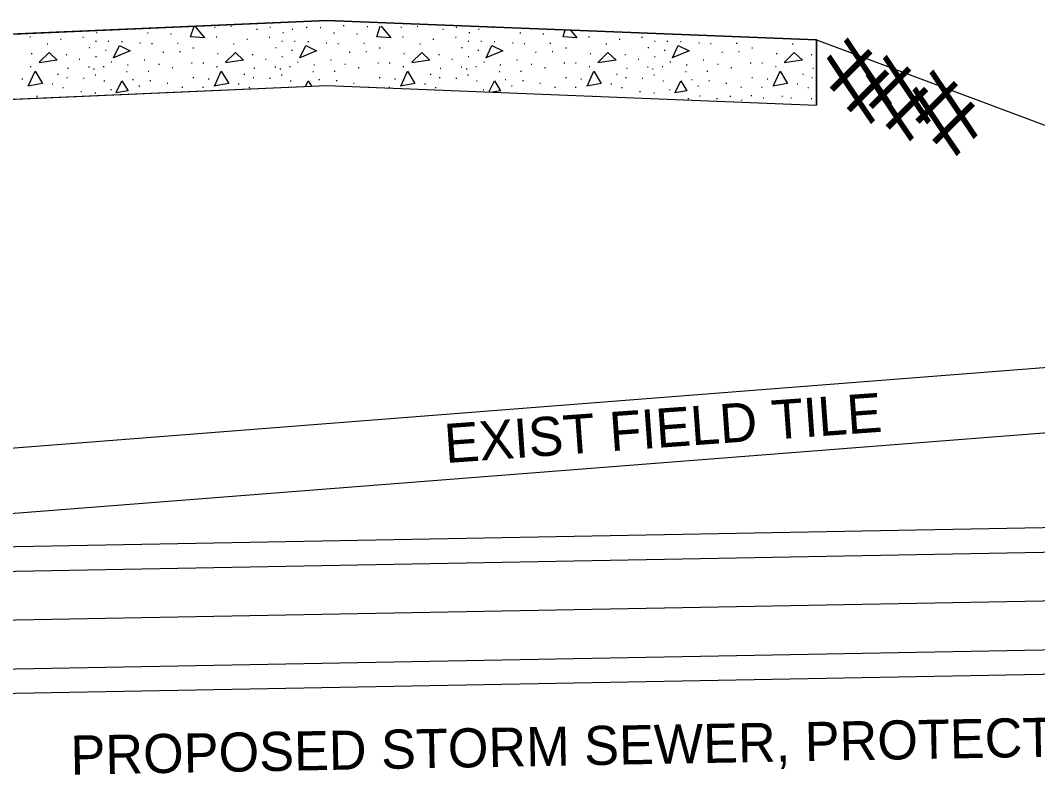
# Model space of a CAD drawing. Extents: x 81993 to 82736, y 61402 to 62018.
# Drawn here: x 82277.3 to 82334.5, y 61922.5 to 61964.8 of the extents above; entities that cross this region are included whole.
import ezdxf

# ---------------------------------------------------------------- set-up
doc = ezdxf.new("R2010")
doc.units = 0
for name, color, linetype in [('Design_EX_Roadway Dimensions', 7, 'Continuous'), ('Design_EX_Roadway Notes', 7, 'Continuous'), ('Drainage_EX_Pipe Culvert', 7, 'Continuous'), ('Drainage_PR_Storm Sewer', 7, 'Continuous'), ('Topo_Building', 7, 'Continuous'), ('XSC_Exist Ground', 7, 'Continuous')]:
    doc.layers.add(name, color=color, linetype=linetype)

msp = doc.modelspace()

# ---------------------------------------------------------------- linework, layer by layer
at = {"layer": 'Design_EX_Roadway Dimensions'}
msp.add_line((82130.261, 61928.465), (82437.86, 61934.132), dxfattribs=at)
at = {"layer": 'Drainage_EX_Pipe Culvert'}
for p, q in [((82117.196, 61928.369), (82474.757, 61956.254)), ((82116.242, 61924.625), (82475.042, 61952.609))]:
    msp.add_line(p, q, dxfattribs=at)
at = {"layer": 'Drainage_PR_Storm Sewer'}
for p, q in [((82147.85, 61932.905), (82437.785, 61938.245)), ((82146.479, 61931.507), (82437.809, 61936.874)), ((82130.309, 61925.723), (82437.911, 61931.39)), ((82130.336, 61924.352), (82437.935, 61930.019))]:
    msp.add_line(p, q, dxfattribs=at)
at = {"layer": 'Topo_Building'}
for p, q in [((82267.181, 61963.631), (82294.541, 61964.819)), ((82294.541, 61964.819), (82322.045, 61963.718)), ((82281.593, 61964.141), (82281.638, 61964.141)), ((82284.452, 61964.12), (82284.497, 61964.12)), ((82288.226, 61964.435), (82288.271, 61964.435)), ((82289.141, 61964.495), (82289.186, 61964.495)), ((82290.584, 61964.318), (82290.632, 61964.318)), ((82291.331, 61964.435), (82291.379, 61964.435)), ((82292.057, 61964.141), (82292.102, 61964.141)), ((82292.588, 61964.327), (82292.633, 61964.327)), ((82293.383, 61964.435), (82293.428, 61964.435)), ((82294.16, 61964.417), (82294.205, 61964.417)), ((82294.916, 61964.12), (82294.961, 61964.12)), ((82295.456, 61964.525), (82295.501, 61964.525)), ((82296.803, 61964.474), (82296.848, 61964.474)), ((82298.69, 61964.435), (82298.738, 61964.435)), ((82299.605, 61964.495), (82299.65, 61964.495)), ((82301.048, 61964.318), (82301.096, 61964.318)), ((82301.795, 61964.435), (82301.843, 61964.435)), ((82302.521, 61964.141), (82302.566, 61964.141)), ((82303.052, 61964.327), (82303.097, 61964.327)), ((82303.847, 61964.435), (82303.892, 61964.435)), ((82305.38, 61964.12), (82305.425, 61964.12)), ((82277.849, 61963.904), (82277.897, 61963.904)), ((82279.571, 61963.769), (82279.616, 61963.769)), ((82280.828, 61963.877), (82280.873, 61963.877)), ((82281.542, 61963.649), (82281.59, 61963.649)), ((82282.25, 61963.649), (82282.298, 61963.649)), ((82283.006, 61963.631), (82283.054, 61963.631)), ((82284.029, 61963.55), (82284.074, 61963.55)), ((82284.689, 61963.523), (82284.734, 61963.523)), ((82285.748, 61964.063), (82285.796, 61964.063)), ((82286.144, 61963.532), (82286.189, 61963.532)), ((82288.313, 61963.904), (82288.361, 61963.904)), ((82290.035, 61963.769), (82290.08, 61963.769)), ((82291.292, 61963.877), (82291.337, 61963.877)), ((82292.009, 61963.649), (82292.054, 61963.649)), ((82292.714, 61963.649), (82292.762, 61963.649)), ((82293.473, 61963.631), (82293.518, 61963.631)), ((82294.493, 61963.55), (82294.541, 61963.55)), ((82295.153, 61963.523), (82295.198, 61963.523)), ((82296.215, 61964.063), (82296.26, 61964.063)), ((82296.608, 61963.532), (82296.653, 61963.532)), ((82298.78, 61963.904), (82298.825, 61963.904)), ((82300.499, 61963.769), (82300.544, 61963.769)), ((82301.756, 61963.877), (82301.804, 61963.877)), ((82302.473, 61963.649), (82302.518, 61963.649)), ((82303.181, 61963.649), (82303.226, 61963.649)), ((82303.937, 61963.631), (82303.982, 61963.631)), ((82304.957, 61963.55), (82305.005, 61963.55)), ((82305.617, 61963.523), (82305.662, 61963.523)), ((82306.679, 61964.063), (82306.724, 61964.063)), ((82307.072, 61963.532), (82307.117, 61963.532)), ((82309.244, 61963.904), (82309.289, 61963.904)), ((82310.963, 61963.769), (82311.008, 61963.769)), ((82312.22, 61963.877), (82312.268, 61963.877)), ((82312.937, 61963.649), (82312.982, 61963.649)), ((82313.645, 61963.649), (82313.69, 61963.649)), ((82314.401, 61963.631), (82314.446, 61963.631)), ((82315.424, 61963.55), (82315.469, 61963.55)), ((82316.081, 61963.523), (82316.126, 61963.523)), ((82317.536, 61963.532), (82317.581, 61963.532)), ((82322.045, 61963.718), (82322.045, 61960.058)), ((82277.93, 61962.962), (82277.975, 61962.962)), ((82278.824, 61963.493), (82278.869, 61963.493)), ((82281.182, 61963.295), (82281.227, 61963.295)), ((82282.094, 61963.139), (82282.139, 61963.139)), ((82285.328, 61963.04), (82285.373, 61963.04)), ((82286.261, 61963.079), (82286.306, 61963.079)), ((82287.017, 61963.277), (82287.062, 61963.277)), ((82288.394, 61962.962), (82288.439, 61962.962)), ((82289.288, 61963.493), (82289.333, 61963.493)), ((82291.646, 61963.295), (82291.691, 61963.295)), ((82292.558, 61963.139), (82292.603, 61963.139)), ((82295.792, 61963.04), (82295.837, 61963.04)), ((82296.725, 61963.079), (82296.77, 61963.079)), ((82297.481, 61963.277), (82297.529, 61963.277)), ((82298.858, 61962.962), (82298.903, 61962.962)), ((82299.752, 61963.493), (82299.797, 61963.493)), ((82302.11, 61963.295), (82302.158, 61963.295)), ((82303.022, 61963.139), (82303.067, 61963.139)), ((82306.256, 61963.04), (82306.301, 61963.04)), ((82307.189, 61963.079), (82307.234, 61963.079)), ((82307.948, 61963.277), (82307.993, 61963.277)), ((82309.322, 61962.962), (82309.367, 61962.962)), ((82310.216, 61963.493), (82310.261, 61963.493)), ((82312.574, 61963.295), (82312.622, 61963.295)), ((82313.486, 61963.139), (82313.534, 61963.139)), ((82316.72, 61963.04), (82316.765, 61963.04)), ((82317.653, 61963.079), (82317.701, 61963.079)), ((82318.412, 61963.277), (82318.457, 61963.277)), ((82319.786, 61962.962), (82319.831, 61962.962)), ((82320.68, 61963.493), (82320.725, 61963.493)), ((82279.883, 61962.902), (82279.931, 61962.902)), ((82280.621, 61962.647), (82280.666, 61962.647)), ((82281.542, 61962.794), (82281.59, 61962.794)), ((82282.418, 61962.491), (82282.463, 61962.491)), ((82284.275, 61962.608), (82284.32, 61962.608)), ((82286.93, 61962.431), (82286.975, 61962.431)), ((82287.578, 61962.431), (82287.623, 61962.431)), ((82290.35, 61962.902), (82290.395, 61962.902)), ((82291.085, 61962.647), (82291.133, 61962.647)), ((82292.009, 61962.794), (82292.054, 61962.794)), ((82292.882, 61962.491), (82292.927, 61962.491)), ((82294.739, 61962.608), (82294.787, 61962.608)), ((82297.394, 61962.431), (82297.439, 61962.431)), ((82298.042, 61962.431), (82298.087, 61962.431)), ((82300.814, 61962.902), (82300.859, 61962.902)), ((82301.549, 61962.647), (82301.597, 61962.647)), ((82302.473, 61962.794), (82302.518, 61962.794)), ((82303.346, 61962.491), (82303.391, 61962.491)), ((82305.203, 61962.608), (82305.251, 61962.608)), ((82307.858, 61962.431), (82307.903, 61962.431)), ((82308.506, 61962.431), (82308.551, 61962.431)), ((82311.278, 61962.902), (82311.323, 61962.902)), ((82312.016, 61962.647), (82312.061, 61962.647)), ((82312.937, 61962.794), (82312.982, 61962.794)), ((82313.81, 61962.491), (82313.855, 61962.491)), ((82315.67, 61962.608), (82315.715, 61962.608)), ((82318.322, 61962.431), (82318.367, 61962.431)), ((82318.97, 61962.431), (82319.015, 61962.431)), ((82321.742, 61962.902), (82321.787, 61962.902)), ((82277.879, 61962.236), (82277.927, 61962.236)), ((82279.412, 61961.807), (82279.457, 61961.807)), ((82279.973, 61962.137), (82280.018, 61962.137)), ((82281.152, 61962.215), (82281.197, 61962.215)), ((82281.434, 61962.095), (82281.479, 61962.095)), ((82281.977, 61962.236), (82282.022, 61962.236)), ((82283.282, 61961.945), (82283.327, 61961.945)), ((82283.333, 61962.323), (82283.378, 61962.323)), ((82284.491, 61961.96), (82284.536, 61961.96)), ((82285.082, 61962.353), (82285.127, 61962.353)), ((82285.838, 61962.167), (82285.883, 61962.167)), ((82288.346, 61962.236), (82288.391, 61962.236)), ((82289.876, 61961.807), (82289.924, 61961.807)), ((82290.437, 61962.137), (82290.482, 61962.137)), ((82291.616, 61962.215), (82291.664, 61962.215)), ((82291.898, 61962.095), (82291.946, 61962.095)), ((82292.441, 61962.236), (82292.486, 61962.236)), ((82293.746, 61961.945), (82293.794, 61961.945)), ((82293.797, 61962.323), (82293.842, 61962.323)), ((82294.955, 61961.96), (82295, 61961.96)), ((82295.546, 61962.353), (82295.591, 61962.353)), ((82296.302, 61962.167), (82296.347, 61962.167)), ((82298.81, 61962.236), (82298.855, 61962.236)), ((82300.34, 61961.807), (82300.388, 61961.807)), ((82300.901, 61962.137), (82300.949, 61962.137)), ((82302.083, 61962.215), (82302.128, 61962.215)), ((82302.362, 61962.095), (82302.41, 61962.095)), ((82302.905, 61962.236), (82302.95, 61962.236)), ((82304.21, 61961.945), (82304.258, 61961.945)), ((82304.261, 61962.323), (82304.306, 61962.323)), ((82305.419, 61961.96), (82305.467, 61961.96)), ((82306.01, 61962.353), (82306.055, 61962.353)), ((82306.766, 61962.167), (82306.814, 61962.167)), ((82309.274, 61962.236), (82309.319, 61962.236)), ((82310.807, 61961.807), (82310.852, 61961.807)), ((82311.365, 61962.137), (82311.413, 61962.137)), ((82312.547, 61962.215), (82312.592, 61962.215)), ((82312.829, 61962.095), (82312.874, 61962.095)), ((82313.369, 61962.236), (82313.414, 61962.236)), ((82314.677, 61961.945), (82314.722, 61961.945)), ((82314.725, 61962.323), (82314.77, 61962.323)), ((82315.883, 61961.96), (82315.931, 61961.96)), ((82316.474, 61962.353), (82316.519, 61962.353)), ((82317.23, 61962.167), (82317.278, 61962.167)), ((82319.738, 61962.236), (82319.783, 61962.236)), ((82321.271, 61961.807), (82321.316, 61961.807)), ((82321.832, 61962.137), (82321.877, 61962.137)), ((82277.408, 61961.54), (82277.453, 61961.54)), ((82279.097, 61961.264), (82279.145, 61961.264)), ((82279.925, 61961.618), (82279.97, 61961.618)), ((82280.858, 61961.57), (82280.903, 61961.57)), ((82281.512, 61961.765), (82281.56, 61961.765)), ((82282.016, 61961.423), (82282.061, 61961.423)), ((82283.627, 61961.501), (82283.672, 61961.501)), ((82284.599, 61961.453), (82284.644, 61961.453)), ((82285.562, 61961.285), (82285.61, 61961.285)), ((82287.017, 61961.618), (82287.062, 61961.618)), ((82287.872, 61961.54), (82287.917, 61961.54)), ((82289.561, 61961.264), (82289.609, 61961.264)), ((82290.389, 61961.618), (82290.434, 61961.618)), ((82291.322, 61961.57), (82291.367, 61961.57)), ((82291.976, 61961.765), (82292.024, 61961.765)), ((82292.48, 61961.423), (82292.525, 61961.423)), ((82294.091, 61961.501), (82294.136, 61961.501)), ((82295.063, 61961.453), (82295.108, 61961.453)), ((82296.026, 61961.285), (82296.074, 61961.285)), ((82297.481, 61961.618), (82297.526, 61961.618)), ((82298.336, 61961.54), (82298.384, 61961.54)), ((82300.028, 61961.264), (82300.073, 61961.264)), ((82300.853, 61961.618), (82300.898, 61961.618)), ((82301.786, 61961.57), (82301.831, 61961.57)), ((82302.443, 61961.765), (82302.488, 61961.765)), ((82302.944, 61961.423), (82302.989, 61961.423)), ((82304.555, 61961.501), (82304.6, 61961.501)), ((82305.527, 61961.453), (82305.575, 61961.453)), ((82306.493, 61961.285), (82306.538, 61961.285)), ((82307.945, 61961.618), (82307.99, 61961.618)), ((82308.803, 61961.54), (82308.848, 61961.54)), ((82310.492, 61961.264), (82310.537, 61961.264)), ((82311.317, 61961.618), (82311.362, 61961.618)), ((82312.25, 61961.57), (82312.295, 61961.57)), ((82312.907, 61961.765), (82312.952, 61961.765)), ((82313.408, 61961.423), (82313.453, 61961.423)), ((82315.019, 61961.501), (82315.064, 61961.501)), ((82315.991, 61961.453), (82316.039, 61961.453)), ((82316.957, 61961.285), (82317.002, 61961.285)), ((82318.409, 61961.618), (82318.457, 61961.618)), ((82319.267, 61961.54), (82319.312, 61961.54)), ((82320.956, 61961.264), (82321.001, 61961.264)), ((82321.781, 61961.618), (82321.826, 61961.618)), ((82267.181, 61959.971), (82294.544, 61961.159)), ((82279.697, 61961.048), (82279.745, 61961.048)), ((82280.711, 61960.832), (82280.756, 61960.832)), ((82281.503, 61960.745), (82281.551, 61960.745)), ((82282.388, 61960.94), (82282.433, 61960.94)), ((82283.981, 61961.147), (82284.026, 61961.147)), ((82286.399, 61961.069), (82286.444, 61961.069)), ((82287.557, 61961.069), (82287.605, 61961.069)), ((82290.161, 61961.048), (82290.209, 61961.048)), ((82294.544, 61961.159), (82322.045, 61960.058)), ((82296.863, 61961.069), (82296.908, 61961.069)), ((82298.024, 61961.069), (82298.069, 61961.069)), ((82300.628, 61961.048), (82300.673, 61961.048)), ((82303.316, 61960.94), (82303.364, 61960.94)), ((82304.909, 61961.147), (82304.954, 61961.147)), ((82307.327, 61961.069), (82307.372, 61961.069)), ((82308.488, 61961.069), (82308.533, 61961.069)), ((82311.092, 61961.048), (82311.137, 61961.048)), ((82312.103, 61960.832), (82312.148, 61960.832)), ((82312.898, 61960.745), (82312.943, 61960.745)), ((82313.78, 61960.94), (82313.828, 61960.94)), ((82315.373, 61961.147), (82315.418, 61961.147)), ((82317.791, 61961.069), (82317.836, 61961.069)), ((82318.952, 61961.069), (82318.997, 61961.069)), ((82321.556, 61961.048), (82321.601, 61961.048)), ((82278.233, 61960.559), (82278.281, 61960.559)), ((82278.734, 61960.478), (82278.782, 61960.478)), ((82309.628, 61960.559), (82309.673, 61960.559)), ((82314.824, 61960.439), (82314.869, 61960.439)), ((82315.463, 61960.577), (82315.508, 61960.577)), ((82316.435, 61960.439), (82316.48, 61960.439)), ((82317.182, 61960.559), (82317.227, 61960.559)), ((82317.821, 61960.343), (82317.866, 61960.343)), ((82318.361, 61960.598), (82318.406, 61960.598)), ((82319.039, 61960.469), (82319.084, 61960.469)), ((82320.092, 61960.559), (82320.137, 61960.559)), ((82320.593, 61960.478), (82320.638, 61960.478)), ((82321.742, 61960.439), (82321.787, 61960.439))]:
    msp.add_line(p, q, dxfattribs=at)
msp.add_lwpolyline([(82267.181, 61963.631), (82267.181, 61959.971), (82294.544, 61961.159), (82322.045, 61960.058), (82322.045, 61963.718), (82294.541, 61964.819)], close=True, dxfattribs=at)
for points in [[(82286.879, 61963.895), (82287.074, 61964.495)], [(82287.119, 61964.489), (82287.659, 61963.838)], [(82297.586, 61964.489), (82298.123, 61963.838), (82297.343, 61963.895), (82297.538, 61964.501)], [(82307.807, 61963.895), (82307.933, 61964.282)], [(82308.227, 61964.27), (82308.587, 61963.838)], [(82287.659, 61963.838), (82286.879, 61963.895)], [(82308.587, 61963.838), (82307.807, 61963.895)], [(82319.051, 61963.838), (82318.997, 61963.841)], [(82319.048, 61963.838), (82319.051, 61963.838)], [(82278.383, 61962.464), (82278.932, 61963.013), (82279.391, 61962.59), (82278.374, 61962.44)], [(82282.553, 61962.725), (82282.886, 61963.4), (82283.492, 61963.115), (82282.544, 61962.713)], [(82288.847, 61962.464), (82289.399, 61963.013), (82289.855, 61962.59), (82288.838, 61962.44)], [(82293.017, 61962.725), (82293.35, 61963.4), (82293.956, 61963.115), (82293.011, 61962.713)], [(82299.314, 61962.464), (82299.863, 61963.013), (82300.319, 61962.59), (82299.302, 61962.44)], [(82303.481, 61962.725), (82303.814, 61963.4), (82304.42, 61963.115), (82303.475, 61962.713)], [(82309.778, 61962.464), (82310.327, 61963.013), (82310.786, 61962.59), (82309.766, 61962.44)], [(82313.945, 61962.725), (82314.278, 61963.4), (82314.884, 61963.115), (82313.939, 61962.713)], [(82320.242, 61962.464), (82320.791, 61963.013), (82321.25, 61962.59), (82320.233, 61962.44)], [(82277.777, 61961.171), (82278.143, 61961.96), (82278.557, 61961.273), (82277.732, 61961.135)], [(82288.241, 61961.171), (82288.607, 61961.96), (82289.021, 61961.273), (82288.196, 61961.135)], [(82298.708, 61961.171), (82299.071, 61961.96), (82299.485, 61961.273), (82298.66, 61961.135)], [(82309.172, 61961.171), (82309.538, 61961.96), (82309.949, 61961.273), (82309.124, 61961.135)], [(82319.636, 61961.171), (82320.002, 61961.96), (82320.413, 61961.273), (82319.588, 61961.135)], [(82282.703, 61960.769), (82283.021, 61961.432), (82283.366, 61960.871), (82282.694, 61960.745)], [(82293.329, 61961.105), (82293.485, 61961.432)], [(82293.485, 61961.432), (82293.677, 61961.12)], [(82303.643, 61960.793), (82303.952, 61961.432)], [(82303.952, 61961.432), (82304.294, 61960.871)], [(82314.095, 61960.769), (82314.416, 61961.432), (82314.758, 61960.871), (82314.089, 61960.745)], [(82304.294, 61960.871), (82303.838, 61960.787)]]:
    msp.add_lwpolyline(points, dxfattribs=at)
at = {"layer": 'XSC_Exist Ground'}
msp.add_line((82322.045, 61963.718), (82365.023, 61947.707), dxfattribs=at)

# ---------------------------------------------------------------- texts
at = {"layer": 'Design_EX_Roadway Notes'}
for s, height, rotation, p in [('EXIST FIELD TILE', 2.19456, 4.1107, (82301.216, 61939.968)), ('PROPOSED STORM SEWER, PROTECTED, CLASS A', 2.1945, 1.0555, (82280.156, 61922.478))]:
    msp.add_text(s, height=height, rotation=rotation, dxfattribs=at).set_placement(p)
at = {"layer": 'XSC_Exist Ground'}
for p in [(82324.85, 61958.739), (82327.037, 61957.767), (82329.659, 61956.942)]:
    msp.add_text('#', height=4.389, rotation=45, dxfattribs=at).set_placement(p)

doc.saveas('drawing.dxf')
